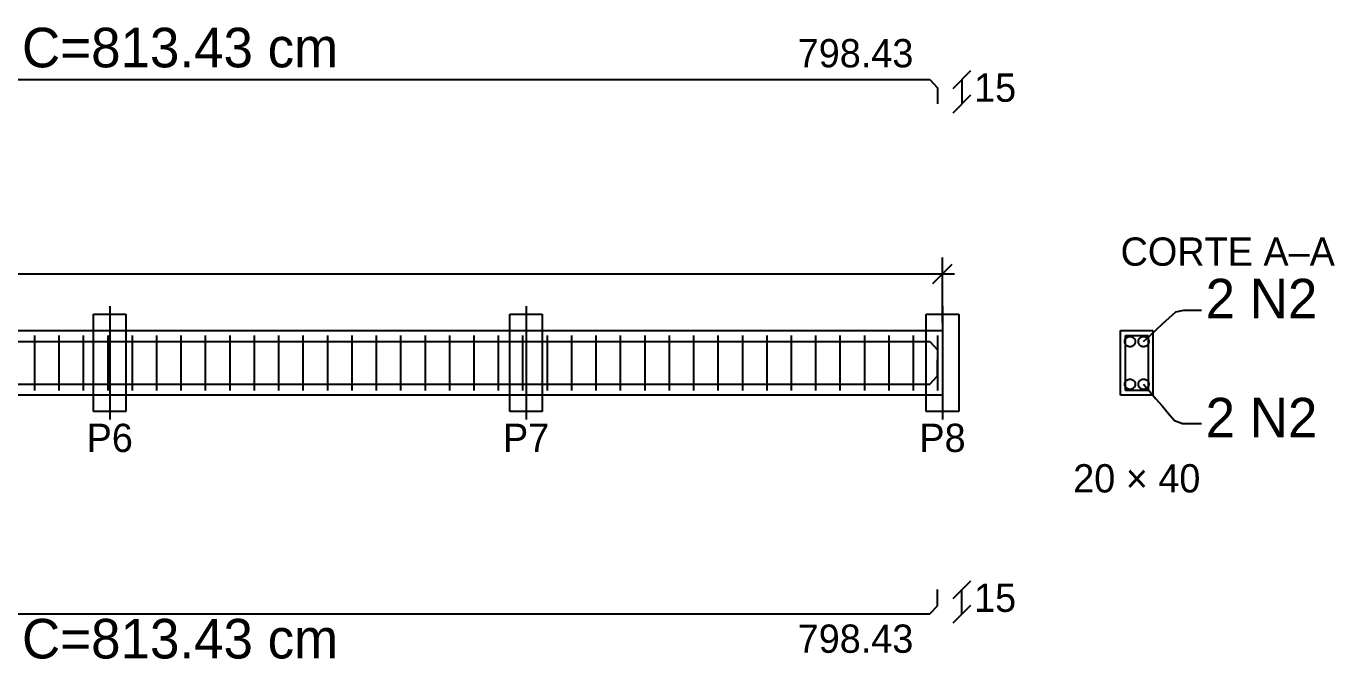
# Model space of a CAD drawing. Header units: millimetres. Extents: x 0 to 3648, y 0 to 594.
# Drawn here: x 2124.6 to 2286.2, y 166.3 to 245.3 of the extents above; entities that cross this region are included whole.
import ezdxf
from ezdxf.enums import TextEntityAlignment as Align

# ---------------------------------------------------------------- set-up
doc = ezdxf.new("R2010")
doc.units = ezdxf.units.MM
for name, color, linetype in [('COTAS', 4, 'CONTINUOUS'), ('DESENHOS', 7, 'CONTINUOUS'), ('EIXOS', 6, 'CONTINUOUS'), ('ESTRIBOS', 30, 'CONTINUOUS'), ('FORMAS', 7, 'CONTINUOUS'), ('TEXTOS', 2, 'CONTINUOUS')]:
    doc.layers.add(name, color=color, linetype=linetype)

msp = doc.modelspace()

# ---------------------------------------------------------------- linework, layer by layer
at = {"layer": 'COTAS'}
for p, q in [((2239.08499, 237.63353), (2241.28501, 239.83352)), ((2240.185, 238.73354), (2240.185, 235.73352)), ((2239.08499, 234.63354), (2241.28501, 236.83353)), ((2237.78491, 208.73354), (2237.78491, 216.73353)), ((2236.58499, 213.53353), (2238.98495, 215.93353)), ((1876.28501, 214.73355), (2239.28493, 214.73355)), ((2266.59788, 210.05954), (2267.61463, 210.23354)), ((2267.61463, 210.23354), (2268.69987, 210.23354)), ((2268.69987, 210.23354), (2269.78498, 210.23354)), ((2264.21419, 207.8424), (2265.00871, 208.58146)), ((2265.00871, 208.58146), (2265.80324, 209.32051)), ((2265.80324, 209.32051), (2266.59788, 210.05954)), ((2262.6249, 206.36431), (2263.41955, 207.10334)), ((2263.41955, 207.10334), (2264.21419, 207.8424)), ((2262.6249, 201.10277), (2263.38862, 200.209)), ((2263.38862, 200.209), (2264.15209, 199.31522)), ((2264.15209, 199.31522), (2264.91569, 198.42145)), ((2264.91569, 198.42145), (2265.67929, 197.52771)), ((2265.67929, 197.52771), (2266.44288, 196.63393)), ((2266.44288, 196.63393), (2267.43384, 196.23354)), ((2267.43384, 196.23354), (2268.60948, 196.23354)), ((2268.60948, 196.23354), (2269.78498, 196.23354)), ((2239.08499, 174.63354), (2241.28501, 176.83353)), ((2240.185, 172.73354), (2240.185, 175.73352)), ((2239.08499, 171.63353), (2241.28501, 173.83355))]:
    msp.add_line(p, q, dxfattribs=at)
at = {"layer": 'DESENHOS'}
for p, q in [((2260.55471, 206.87285), (2260.62445, 206.91945)), ((2260.62445, 206.91945), (2260.69957, 206.95654)), ((2260.69957, 206.95654), (2260.77907, 206.98349)), ((2260.77907, 206.98349), (2260.86133, 206.99986)), ((2260.86133, 206.99986), (2260.94496, 207.00534)), ((2260.94496, 207.00534), (2261.0286, 206.99986)), ((2261.0286, 206.99986), (2261.11085, 206.98349)), ((2261.11085, 206.98349), (2261.19023, 206.95654)), ((2261.19023, 206.95654), (2261.26547, 206.91945)), ((2261.26547, 206.91945), (2261.33521, 206.87285)), ((2262.23478, 206.87285), (2262.30439, 206.91945)), ((2262.30439, 206.91945), (2262.37963, 206.95654)), ((2262.37963, 206.95654), (2262.45901, 206.98349)), ((2262.45901, 206.98349), (2262.54127, 206.99986)), ((2262.54127, 206.99986), (2262.6249, 207.00534)), ((2262.6249, 207.00534), (2262.70866, 206.99986)), ((2262.70866, 206.99986), (2262.79092, 206.98349)), ((2262.79092, 206.98349), (2262.87029, 206.95654)), ((2262.87029, 206.95654), (2262.94541, 206.91945)), ((2262.94541, 206.91945), (2263.01515, 206.87285)), ((2260.30394, 206.36431), (2260.30945, 206.44798)), ((2260.30945, 206.28065), (2260.30394, 206.36431)), ((2260.30945, 206.44798), (2260.32572, 206.5302)), ((2260.32572, 206.19839), (2260.30945, 206.28065)), ((2260.32572, 206.5302), (2260.35276, 206.60961)), ((2260.35276, 206.11898), (2260.32572, 206.19839)), ((2260.35276, 206.60961), (2260.38982, 206.68483)), ((2260.38982, 206.0438), (2260.35276, 206.11898)), ((2260.38982, 206.68483), (2260.4364, 206.75453)), ((2260.4364, 205.97406), (2260.38982, 206.0438)), ((2260.4364, 206.75453), (2260.49174, 206.81757)), ((2260.49174, 205.91103), (2260.4364, 205.97406)), ((2260.49174, 206.81757), (2260.55471, 206.87285)), ((2260.55471, 205.85575), (2260.49174, 205.91103)), ((2260.62445, 205.80914), (2260.55471, 205.85575)), ((2260.69957, 205.77209), (2260.62445, 205.80914)), ((2260.77907, 205.7451), (2260.69957, 205.77209)), ((2260.86133, 205.72877), (2260.77907, 205.7451)), ((2260.94496, 205.72329), (2260.86133, 205.72877)), ((2261.0286, 205.72877), (2260.94496, 205.72329)), ((2261.11085, 205.7451), (2261.0286, 205.72877)), ((2261.19023, 205.77209), (2261.11085, 205.7451)), ((2261.26547, 205.80914), (2261.19023, 205.77209)), ((2261.33521, 205.85575), (2261.26547, 205.80914)), ((2261.33521, 206.87285), (2261.39819, 206.81757)), ((2261.39819, 205.91103), (2261.33521, 205.85575)), ((2261.39819, 206.81757), (2261.45353, 206.75453)), ((2261.45353, 205.97406), (2261.39819, 205.91103)), ((2261.45353, 206.75453), (2261.5001, 206.68483)), ((2261.5001, 206.0438), (2261.45353, 205.97406)), ((2261.5001, 206.68483), (2261.53716, 206.60961)), ((2261.53716, 206.11898), (2261.5001, 206.0438)), ((2261.53716, 206.60961), (2261.5642, 206.5302)), ((2261.5642, 206.19839), (2261.53716, 206.11898)), ((2261.5642, 206.5302), (2261.58048, 206.44798)), ((2261.58048, 206.28065), (2261.5642, 206.19839)), ((2261.58048, 206.44798), (2261.58599, 206.36431)), ((2261.58599, 206.36431), (2261.58048, 206.28065)), ((2261.98387, 206.36431), (2261.98938, 206.44798)), ((2261.98938, 206.28065), (2261.98387, 206.36431)), ((2261.98938, 206.44798), (2262.00578, 206.5302)), ((2262.00578, 206.19839), (2261.98938, 206.28065)), ((2262.00578, 206.5302), (2262.0327, 206.60961)), ((2262.0327, 206.11898), (2262.00578, 206.19839)), ((2262.0327, 206.60961), (2262.06976, 206.68483)), ((2262.06976, 206.0438), (2262.0327, 206.11898)), ((2262.06976, 206.68483), (2262.11634, 206.75453)), ((2262.11634, 205.97406), (2262.06976, 206.0438)), ((2262.11634, 206.75453), (2262.17167, 206.81757)), ((2262.17167, 205.91103), (2262.11634, 205.97406)), ((2262.17167, 206.81757), (2262.23478, 206.87285)), ((2262.23478, 205.85575), (2262.17167, 205.91103)), ((2262.30439, 205.80914), (2262.23478, 205.85575)), ((2262.37963, 205.77209), (2262.30439, 205.80914)), ((2262.45901, 205.7451), (2262.37963, 205.77209)), ((2262.54127, 205.72877), (2262.45901, 205.7451)), ((2262.6249, 205.72329), (2262.54127, 205.72877)), ((2262.70866, 205.72877), (2262.6249, 205.72329)), ((2262.79092, 205.7451), (2262.70866, 205.72877)), ((2262.87029, 205.77209), (2262.79092, 205.7451)), ((2262.94541, 205.80914), (2262.87029, 205.77209)), ((2263.01515, 205.85575), (2262.94541, 205.80914)), ((2263.01515, 206.87285), (2263.07825, 206.81757)), ((2263.07825, 205.91103), (2263.01515, 205.85575)), ((2263.07825, 206.81757), (2263.13346, 206.75453)), ((2263.13346, 205.97406), (2263.07825, 205.91103)), ((2263.13346, 206.75453), (2263.18004, 206.68483)), ((2263.18004, 206.0438), (2263.13346, 205.97406)), ((2263.18004, 206.68483), (2263.21722, 206.60961)), ((2263.21722, 206.11898), (2263.18004, 206.0438)), ((2263.21722, 206.60961), (2263.24414, 206.5302)), ((2263.24414, 206.19839), (2263.21722, 206.11898)), ((2263.24414, 206.5302), (2263.26054, 206.44798)), ((2263.26054, 206.28065), (2263.24414, 206.19839)), ((2263.26054, 206.44798), (2263.26593, 206.36431)), ((2263.26593, 206.36431), (2263.26054, 206.28065)), ((2260.30394, 201.10277), (2260.30945, 201.18644)), ((2260.30945, 201.01911), (2260.30394, 201.10277)), ((2260.30945, 201.18644), (2260.32572, 201.26869)), ((2260.32572, 200.93685), (2260.30945, 201.01911)), ((2260.32572, 201.26869), (2260.35276, 201.34807)), ((2260.35276, 200.85747), (2260.32572, 200.93685)), ((2260.35276, 201.34807), (2260.38982, 201.42328)), ((2260.38982, 200.78226), (2260.35276, 200.85747)), ((2260.38982, 201.42328), (2260.4364, 201.49299)), ((2260.4364, 200.71255), (2260.38982, 200.78226)), ((2260.4364, 201.49299), (2260.49174, 201.55603)), ((2260.49174, 200.64948), (2260.4364, 200.71255)), ((2260.49174, 201.55603), (2260.55471, 201.61133)), ((2260.55471, 200.59421), (2260.49174, 200.64948)), ((2260.55471, 201.61133), (2260.62445, 201.65791)), ((2260.62445, 200.54763), (2260.55471, 200.59421)), ((2260.62445, 201.65791), (2260.69957, 201.695)), ((2260.69957, 200.51054), (2260.62445, 200.54763)), ((2260.69957, 201.695), (2260.77907, 201.72195)), ((2260.77907, 200.48359), (2260.69957, 200.51054)), ((2260.77907, 201.72195), (2260.86133, 201.73832)), ((2260.86133, 200.46722), (2260.77907, 200.48359)), ((2260.86133, 201.73832), (2260.94496, 201.7438)), ((2260.94496, 200.46175), (2260.86133, 200.46722)), ((2260.94496, 201.7438), (2261.0286, 201.73832)), ((2261.0286, 200.46722), (2260.94496, 200.46175)), ((2261.0286, 201.73832), (2261.11085, 201.72195)), ((2261.11085, 200.48359), (2261.0286, 200.46722)), ((2261.11085, 201.72195), (2261.19023, 201.695)), ((2261.19023, 200.51054), (2261.11085, 200.48359)), ((2261.19023, 201.695), (2261.26547, 201.65791)), ((2261.26547, 200.54763), (2261.19023, 200.51054)), ((2261.26547, 201.65791), (2261.33521, 201.61133)), ((2261.33521, 200.59421), (2261.26547, 200.54763)), ((2261.33521, 201.61133), (2261.39819, 201.55603)), ((2261.39819, 200.64948), (2261.33521, 200.59421)), ((2261.39819, 201.55603), (2261.45353, 201.49299)), ((2261.45353, 200.71255), (2261.39819, 200.64948)), ((2261.45353, 201.49299), (2261.5001, 201.42328)), ((2261.5001, 200.78226), (2261.45353, 200.71255)), ((2261.5001, 201.42328), (2261.53716, 201.34807)), ((2261.53716, 200.85747), (2261.5001, 200.78226)), ((2261.53716, 201.34807), (2261.5642, 201.26869)), ((2261.5642, 200.93685), (2261.53716, 200.85747)), ((2261.5642, 201.26869), (2261.58048, 201.18644)), ((2261.58048, 201.01911), (2261.5642, 200.93685)), ((2261.58048, 201.18644), (2261.58599, 201.10277)), ((2261.58599, 201.10277), (2261.58048, 201.01911)), ((2261.98387, 201.10277), (2261.98938, 201.18644)), ((2261.98938, 201.01911), (2261.98387, 201.10277)), ((2261.98938, 201.18644), (2262.00578, 201.26869)), ((2262.00578, 200.93685), (2261.98938, 201.01911)), ((2262.00578, 201.26869), (2262.0327, 201.34807)), ((2262.0327, 200.85747), (2262.00578, 200.93685)), ((2262.0327, 201.34807), (2262.06976, 201.42328)), ((2262.06976, 200.78226), (2262.0327, 200.85747)), ((2262.06976, 201.42328), (2262.11634, 201.49299)), ((2262.11634, 200.71255), (2262.06976, 200.78226)), ((2262.11634, 201.49299), (2262.17167, 201.55603)), ((2262.17167, 200.64948), (2262.11634, 200.71255)), ((2262.17167, 201.55603), (2262.23478, 201.61133)), ((2262.23478, 200.59421), (2262.17167, 200.64948)), ((2262.23478, 201.61133), (2262.30439, 201.65791)), ((2262.30439, 200.54763), (2262.23478, 200.59421)), ((2262.30439, 201.65791), (2262.37963, 201.695)), ((2262.37963, 200.51054), (2262.30439, 200.54763)), ((2262.37963, 201.695), (2262.45901, 201.72195)), ((2262.45901, 200.48359), (2262.37963, 200.51054)), ((2262.45901, 201.72195), (2262.54127, 201.73832)), ((2262.54127, 200.46722), (2262.45901, 200.48359)), ((2262.54127, 201.73832), (2262.6249, 201.7438)), ((2262.6249, 200.46175), (2262.54127, 200.46722)), ((2262.6249, 201.7438), (2262.70866, 201.73832)), ((2262.70866, 200.46722), (2262.6249, 200.46175)), ((2262.70866, 201.73832), (2262.79092, 201.72195)), ((2262.79092, 200.48359), (2262.70866, 200.46722)), ((2262.79092, 201.72195), (2262.87029, 201.695)), ((2262.87029, 200.51054), (2262.79092, 200.48359)), ((2262.87029, 201.695), (2262.94541, 201.65791)), ((2262.94541, 200.54763), (2262.87029, 200.51054)), ((2262.94541, 201.65791), (2263.01515, 201.61133)), ((2263.01515, 200.59421), (2262.94541, 200.54763)), ((2263.01515, 201.61133), (2263.07825, 201.55603)), ((2263.07825, 200.64948), (2263.01515, 200.59421)), ((2263.07825, 201.55603), (2263.13346, 201.49299)), ((2263.13346, 200.71255), (2263.07825, 200.64948)), ((2263.13346, 201.49299), (2263.18004, 201.42328)), ((2263.18004, 200.78226), (2263.13346, 200.71255)), ((2263.18004, 201.42328), (2263.21722, 201.34807)), ((2263.21722, 200.85747), (2263.18004, 200.78226)), ((2263.21722, 201.34807), (2263.24414, 201.26869)), ((2263.24414, 200.93685), (2263.21722, 200.85747)), ((2263.24414, 201.26869), (2263.26054, 201.18644)), ((2263.26054, 201.01911), (2263.24414, 200.93685)), ((2263.26054, 201.18644), (2263.26593, 201.10277)), ((2263.26593, 201.10277), (2263.26054, 201.01911))]:
    msp.add_line(p, q, dxfattribs=at)
at = {"layer": 'EIXOS'}
for p, q in [((2134.92783, 210.73352), (2134.92783, 196.73353)), ((2186.35637, 210.73352), (2186.35637, 196.73353)), ((2237.78491, 210.73352), (2237.78491, 196.73353)), ((2132.92788, 209.73355), (2136.92778, 209.73355)), ((2132.92788, 197.73354), (2132.92788, 209.73355)), ((2136.92778, 209.73355), (2136.92778, 197.73354)), ((2184.35642, 209.73355), (2188.35632, 209.73355)), ((2184.35642, 197.73354), (2184.35642, 209.73355)), ((2188.35632, 209.73355), (2188.35632, 197.73354)), ((2235.78496, 209.73355), (2239.78498, 209.73355)), ((2235.78496, 197.73354), (2235.78496, 209.73355)), ((2239.78498, 209.73355), (2239.78498, 197.73354)), ((2136.92778, 197.73354), (2132.92788, 197.73354)), ((2188.35632, 197.73354), (2184.35642, 197.73354)), ((2239.78498, 197.73354), (2235.78496, 197.73354))]:
    msp.add_line(p, q, dxfattribs=at)
at = {"layer": 'ESTRIBOS'}
for p, q in [((2125.62533, 207.13354), (2125.62533, 200.33354)), ((2128.6404, 207.13354), (2128.6404, 200.33354)), ((2131.6556, 207.13354), (2131.6556, 200.33354)), ((2134.67067, 207.13354), (2134.67067, 200.33354)), ((2137.68575, 207.13354), (2137.68575, 200.33354)), ((2140.70095, 207.13354), (2140.70095, 200.33354)), ((2143.71602, 207.13354), (2143.71602, 200.33354)), ((2146.73122, 207.13354), (2146.73122, 200.33354)), ((2149.74629, 207.13354), (2149.74629, 200.33354)), ((2152.76137, 207.13354), (2152.76137, 200.33354)), ((2155.77657, 207.13354), (2155.77657, 200.33354)), ((2158.79164, 207.13354), (2158.79164, 200.33354)), ((2161.80684, 207.13354), (2161.80684, 200.33354)), ((2164.82192, 207.13354), (2164.82192, 200.33354)), ((2167.83699, 207.13354), (2167.83699, 200.33354)), ((2170.85219, 207.13354), (2170.85219, 200.33354)), ((2173.86726, 207.13354), (2173.86726, 200.33354)), ((2176.88246, 207.13354), (2176.88246, 200.33354)), ((2179.89754, 207.13354), (2179.89754, 200.33354)), ((2182.91261, 207.13354), (2182.91261, 200.33354)), ((2185.92781, 207.13354), (2185.92781, 200.33354)), ((2188.94301, 207.13354), (2188.94301, 200.33354)), ((2191.95808, 207.13354), (2191.95808, 200.33354)), ((2194.97316, 207.13354), (2194.97316, 200.33354)), ((2197.98836, 207.13354), (2197.98836, 200.33354)), ((2201.00343, 207.13354), (2201.00343, 200.33354)), ((2204.01863, 207.13354), (2204.01863, 200.33354)), ((2207.0337, 207.13354), (2207.0337, 200.33354)), ((2210.04878, 207.13354), (2210.04878, 200.33354)), ((2213.06398, 207.13354), (2213.06398, 200.33354)), ((2216.07905, 207.13354), (2216.07905, 200.33354)), ((2219.09425, 207.13354), (2219.09425, 200.33354)), ((2222.10932, 207.13354), (2222.10932, 200.33354)), ((2225.1244, 207.13354), (2225.1244, 200.33354)), ((2228.1396, 207.13354), (2228.1396, 200.33354)), ((2231.15467, 207.13354), (2231.15467, 200.33354)), ((2234.16987, 207.13354), (2234.16987, 200.33354)), ((2237.18495, 207.13354), (2237.18495, 200.33354)), ((2260.38494, 207.13354), (2263.18492, 207.13354)), ((2260.38494, 200.33354), (2260.38494, 207.13354)), ((2263.18492, 207.13354), (2263.18492, 200.33354)), ((2263.18492, 200.33354), (2260.38494, 200.33354))]:
    msp.add_line(p, q, dxfattribs=at)
at = {"layer": 'FORMAS'}
for p, q in [((2123.13058, 238.73354), (2125.11463, 238.73354)), ((2125.11463, 238.73354), (2127.09856, 238.73354)), ((2127.09856, 238.73354), (2129.08248, 238.73354)), ((2129.08248, 238.73354), (2131.06641, 238.73354)), ((2131.06641, 238.73354), (2133.05046, 238.73354)), ((2133.05046, 238.73354), (2135.03451, 238.73354)), ((2135.03451, 238.73354), (2137.01843, 238.73354)), ((2137.01843, 238.73354), (2139.00235, 238.73354)), ((2139.00235, 238.73354), (2140.98628, 238.73354)), ((2140.98628, 238.73354), (2142.97033, 238.73354)), ((2142.97033, 238.73354), (2144.95425, 238.73354)), ((2144.95425, 238.73354), (2146.9383, 238.73354)), ((2146.9383, 238.73354), (2148.92223, 238.73354)), ((2148.92223, 238.73354), (2150.90615, 238.73354)), ((2150.90615, 238.73354), (2152.8902, 238.73354)), ((2152.8902, 238.73354), (2154.87412, 238.73354)), ((2154.87412, 238.73354), (2156.85817, 238.73354)), ((2156.85817, 238.73354), (2158.8421, 238.73354)), ((2158.8421, 238.73354), (2160.82602, 238.73354)), ((2160.82602, 238.73354), (2162.81007, 238.73354)), ((2162.81007, 238.73354), (2164.794, 238.73354)), ((2164.794, 238.73354), (2166.77804, 238.73354)), ((2166.77804, 238.73354), (2168.76197, 238.73354)), ((2168.76197, 238.73354), (2170.74589, 238.73354)), ((2170.74589, 238.73354), (2172.72994, 238.73354)), ((2172.72994, 238.73354), (2174.71387, 238.73354)), ((2174.71387, 238.73354), (2176.69792, 238.73354)), ((2176.69792, 238.73354), (2178.68184, 238.73354)), ((2178.68184, 238.73354), (2180.66577, 238.73354)), ((2180.66577, 238.73354), (2182.64969, 238.73354)), ((2182.64969, 238.73354), (2184.63374, 238.73354)), ((2184.63374, 238.73354), (2186.61766, 238.73354)), ((2186.61766, 238.73354), (2188.60171, 238.73354)), ((2188.60171, 238.73354), (2190.58564, 238.73354)), ((2190.58564, 238.73354), (2192.56956, 238.73354)), ((2192.56956, 238.73354), (2194.55361, 238.73354)), ((2194.55361, 238.73354), (2196.53754, 238.73354)), ((2196.53754, 238.73354), (2198.52158, 238.73354)), ((2198.52158, 238.73354), (2200.50551, 238.73354)), ((2200.50551, 238.73354), (2202.48943, 238.73354)), ((2202.48943, 238.73354), (2204.47348, 238.73354)), ((2204.47348, 238.73354), (2206.45741, 238.73354)), ((2206.45741, 238.73354), (2208.44146, 238.73354)), ((2208.44146, 238.73354), (2210.42538, 238.73354)), ((2210.42538, 238.73354), (2212.4093, 238.73354)), ((2212.4093, 238.73354), (2214.39323, 238.73354)), ((2214.39323, 238.73354), (2216.37728, 238.73354)), ((2216.37728, 238.73354), (2218.36133, 238.73354)), ((2218.36133, 238.73354), (2220.34525, 238.73354)), ((2220.34525, 238.73354), (2222.32918, 238.73354)), ((2222.32918, 238.73354), (2224.3131, 238.73354)), ((2224.3131, 238.73354), (2226.29715, 238.73354)), ((2226.29715, 238.73354), (2228.2812, 238.73354)), ((2228.2812, 238.73354), (2230.26512, 238.73354)), ((2230.26512, 238.73354), (2232.24905, 238.73354)), ((2232.24905, 238.73354), (2234.23297, 238.73354)), ((2234.23297, 238.73354), (2236.21702, 238.73354)), ((2236.21702, 238.73354), (2237.18495, 237.71751)), ((2237.18495, 237.71751), (2237.18495, 235.73352)), ((1877.78491, 207.73354), (2237.78491, 207.73354)), ((2237.78491, 207.73354), (2237.78491, 199.73355)), ((2259.78498, 207.73354), (2263.78501, 207.73354)), ((2259.78498, 199.73355), (2259.78498, 207.73354)), ((2263.78501, 207.73354), (2263.78501, 199.73355)), ((2123.13058, 206.36431), (2125.11463, 206.36431)), ((2125.11463, 206.36431), (2127.09856, 206.36431)), ((2127.09856, 206.36431), (2129.08248, 206.36431)), ((2129.08248, 206.36431), (2131.06641, 206.36431)), ((2131.06641, 206.36431), (2133.05046, 206.36431)), ((2133.05046, 206.36431), (2135.03451, 206.36431)), ((2135.03451, 206.36431), (2137.01843, 206.36431)), ((2137.01843, 206.36431), (2139.00235, 206.36431)), ((2139.00235, 206.36431), (2140.98628, 206.36431)), ((2140.98628, 206.36431), (2142.97033, 206.36431)), ((2142.97033, 206.36431), (2144.95425, 206.36431)), ((2144.95425, 206.36431), (2146.9383, 206.36431)), ((2146.9383, 206.36431), (2148.92223, 206.36431)), ((2148.92223, 206.36431), (2150.90615, 206.36431)), ((2150.90615, 206.36431), (2152.8902, 206.36431)), ((2152.8902, 206.36431), (2154.87412, 206.36431)), ((2154.87412, 206.36431), (2156.85817, 206.36431)), ((2156.85817, 206.36431), (2158.8421, 206.36431)), ((2158.8421, 206.36431), (2160.82602, 206.36431)), ((2160.82602, 206.36431), (2162.81007, 206.36431)), ((2162.81007, 206.36431), (2164.794, 206.36431)), ((2164.794, 206.36431), (2166.77804, 206.36431)), ((2166.77804, 206.36431), (2168.76197, 206.36431)), ((2168.76197, 206.36431), (2170.74589, 206.36431)), ((2170.74589, 206.36431), (2172.72994, 206.36431)), ((2172.72994, 206.36431), (2174.71387, 206.36431)), ((2174.71387, 206.36431), (2176.69792, 206.36431)), ((2176.69792, 206.36431), (2178.68184, 206.36431)), ((2178.68184, 206.36431), (2180.66577, 206.36431)), ((2180.66577, 206.36431), (2182.64969, 206.36431)), ((2182.64969, 206.36431), (2184.63374, 206.36431)), ((2184.63374, 206.36431), (2186.61766, 206.36431)), ((2186.61766, 206.36431), (2188.60171, 206.36431)), ((2188.60171, 206.36431), (2190.58564, 206.36431)), ((2190.58564, 206.36431), (2192.56956, 206.36431)), ((2192.56956, 206.36431), (2194.55361, 206.36431)), ((2194.55361, 206.36431), (2196.53754, 206.36431)), ((2196.53754, 206.36431), (2198.52158, 206.36431)), ((2198.52158, 206.36431), (2200.50551, 206.36431)), ((2200.50551, 206.36431), (2202.48943, 206.36431)), ((2202.48943, 206.36431), (2204.47348, 206.36431)), ((2204.47348, 206.36431), (2206.45741, 206.36431)), ((2206.45741, 206.36431), (2208.44146, 206.36431)), ((2208.44146, 206.36431), (2210.42538, 206.36431)), ((2210.42538, 206.36431), (2212.4093, 206.36431)), ((2212.4093, 206.36431), (2214.39323, 206.36431)), ((2214.39323, 206.36431), (2216.37728, 206.36431)), ((2216.37728, 206.36431), (2218.36133, 206.36431)), ((2218.36133, 206.36431), (2220.34525, 206.36431)), ((2220.34525, 206.36431), (2222.32918, 206.36431)), ((2222.32918, 206.36431), (2224.3131, 206.36431)), ((2224.3131, 206.36431), (2226.29715, 206.36431)), ((2226.29715, 206.36431), (2228.2812, 206.36431)), ((2228.2812, 206.36431), (2230.26512, 206.36431)), ((2230.26512, 206.36431), (2232.24905, 206.36431)), ((2232.24905, 206.36431), (2234.23297, 206.36431)), ((2234.23297, 206.36431), (2236.21702, 206.36431)), ((2236.21702, 206.36431), (2237.18495, 205.34828)), ((2237.18495, 205.34828), (2237.18495, 203.3643)), ((2237.18495, 202.1188), (2237.18495, 204.10276)), ((2236.21702, 201.10277), (2237.18495, 202.1188)), ((2123.13058, 201.10277), (2125.11463, 201.10277)), ((2125.11463, 201.10277), (2127.09856, 201.10277)), ((2127.09856, 201.10277), (2129.08248, 201.10277)), ((2129.08248, 201.10277), (2131.06641, 201.10277)), ((2131.06641, 201.10277), (2133.05046, 201.10277)), ((2133.05046, 201.10277), (2135.03451, 201.10277)), ((2135.03451, 201.10277), (2137.01843, 201.10277)), ((2137.01843, 201.10277), (2139.00235, 201.10277)), ((2139.00235, 201.10277), (2140.98628, 201.10277)), ((2140.98628, 201.10277), (2142.97033, 201.10277)), ((2142.97033, 201.10277), (2144.95425, 201.10277)), ((2144.95425, 201.10277), (2146.9383, 201.10277)), ((2146.9383, 201.10277), (2148.92223, 201.10277)), ((2148.92223, 201.10277), (2150.90615, 201.10277)), ((2150.90615, 201.10277), (2152.8902, 201.10277)), ((2152.8902, 201.10277), (2154.87412, 201.10277)), ((2154.87412, 201.10277), (2156.85817, 201.10277)), ((2156.85817, 201.10277), (2158.8421, 201.10277)), ((2158.8421, 201.10277), (2160.82602, 201.10277)), ((2160.82602, 201.10277), (2162.81007, 201.10277)), ((2162.81007, 201.10277), (2164.794, 201.10277)), ((2164.794, 201.10277), (2166.77804, 201.10277)), ((2166.77804, 201.10277), (2168.76197, 201.10277)), ((2168.76197, 201.10277), (2170.74589, 201.10277)), ((2170.74589, 201.10277), (2172.72994, 201.10277)), ((2172.72994, 201.10277), (2174.71387, 201.10277)), ((2174.71387, 201.10277), (2176.69792, 201.10277)), ((2176.69792, 201.10277), (2178.68184, 201.10277)), ((2178.68184, 201.10277), (2180.66577, 201.10277)), ((2180.66577, 201.10277), (2182.64969, 201.10277)), ((2182.64969, 201.10277), (2184.63374, 201.10277)), ((2184.63374, 201.10277), (2186.61766, 201.10277)), ((2186.61766, 201.10277), (2188.60171, 201.10277)), ((2188.60171, 201.10277), (2190.58564, 201.10277)), ((2190.58564, 201.10277), (2192.56956, 201.10277)), ((2192.56956, 201.10277), (2194.55361, 201.10277)), ((2194.55361, 201.10277), (2196.53754, 201.10277)), ((2196.53754, 201.10277), (2198.52158, 201.10277)), ((2198.52158, 201.10277), (2200.50551, 201.10277)), ((2200.50551, 201.10277), (2202.48943, 201.10277)), ((2202.48943, 201.10277), (2204.47348, 201.10277)), ((2204.47348, 201.10277), (2206.45741, 201.10277)), ((2206.45741, 201.10277), (2208.44146, 201.10277)), ((2208.44146, 201.10277), (2210.42538, 201.10277)), ((2210.42538, 201.10277), (2212.4093, 201.10277)), ((2212.4093, 201.10277), (2214.39323, 201.10277)), ((2214.39323, 201.10277), (2216.37728, 201.10277)), ((2216.37728, 201.10277), (2218.36133, 201.10277)), ((2218.36133, 201.10277), (2220.34525, 201.10277)), ((2220.34525, 201.10277), (2222.32918, 201.10277)), ((2222.32918, 201.10277), (2224.3131, 201.10277)), ((2224.3131, 201.10277), (2226.29715, 201.10277)), ((2226.29715, 201.10277), (2228.2812, 201.10277)), ((2228.2812, 201.10277), (2230.26512, 201.10277)), ((2230.26512, 201.10277), (2232.24905, 201.10277)), ((2232.24905, 201.10277), (2234.23297, 201.10277)), ((2234.23297, 201.10277), (2236.21702, 201.10277)), ((2237.78491, 199.73355), (1877.78491, 199.73355)), ((2263.78501, 199.73355), (2259.78498, 199.73355)), ((2237.18495, 173.74957), (2237.18495, 175.73352)), ((2236.21702, 172.73354), (2237.18495, 173.74957)), ((2123.13058, 172.73354), (2125.11463, 172.73354)), ((2125.11463, 172.73354), (2127.09856, 172.73354)), ((2127.09856, 172.73354), (2129.08248, 172.73354)), ((2129.08248, 172.73354), (2131.06641, 172.73354)), ((2131.06641, 172.73354), (2133.05046, 172.73354)), ((2133.05046, 172.73354), (2135.03451, 172.73354)), ((2135.03451, 172.73354), (2137.01843, 172.73354)), ((2137.01843, 172.73354), (2139.00235, 172.73354)), ((2139.00235, 172.73354), (2140.98628, 172.73354)), ((2140.98628, 172.73354), (2142.97033, 172.73354)), ((2142.97033, 172.73354), (2144.95425, 172.73354)), ((2144.95425, 172.73354), (2146.9383, 172.73354)), ((2146.9383, 172.73354), (2148.92223, 172.73354)), ((2148.92223, 172.73354), (2150.90615, 172.73354)), ((2150.90615, 172.73354), (2152.8902, 172.73354)), ((2152.8902, 172.73354), (2154.87412, 172.73354)), ((2154.87412, 172.73354), (2156.85817, 172.73354)), ((2156.85817, 172.73354), (2158.8421, 172.73354)), ((2158.8421, 172.73354), (2160.82602, 172.73354)), ((2160.82602, 172.73354), (2162.81007, 172.73354)), ((2162.81007, 172.73354), (2164.794, 172.73354)), ((2164.794, 172.73354), (2166.77804, 172.73354)), ((2166.77804, 172.73354), (2168.76197, 172.73354)), ((2168.76197, 172.73354), (2170.74589, 172.73354)), ((2170.74589, 172.73354), (2172.72994, 172.73354)), ((2172.72994, 172.73354), (2174.71387, 172.73354)), ((2174.71387, 172.73354), (2176.69792, 172.73354)), ((2176.69792, 172.73354), (2178.68184, 172.73354)), ((2178.68184, 172.73354), (2180.66577, 172.73354)), ((2180.66577, 172.73354), (2182.64969, 172.73354)), ((2182.64969, 172.73354), (2184.63374, 172.73354)), ((2184.63374, 172.73354), (2186.61766, 172.73354)), ((2186.61766, 172.73354), (2188.60171, 172.73354)), ((2188.60171, 172.73354), (2190.58564, 172.73354)), ((2190.58564, 172.73354), (2192.56956, 172.73354)), ((2192.56956, 172.73354), (2194.55361, 172.73354)), ((2194.55361, 172.73354), (2196.53754, 172.73354)), ((2196.53754, 172.73354), (2198.52158, 172.73354)), ((2198.52158, 172.73354), (2200.50551, 172.73354)), ((2200.50551, 172.73354), (2202.48943, 172.73354)), ((2202.48943, 172.73354), (2204.47348, 172.73354)), ((2204.47348, 172.73354), (2206.45741, 172.73354)), ((2206.45741, 172.73354), (2208.44146, 172.73354)), ((2208.44146, 172.73354), (2210.42538, 172.73354)), ((2210.42538, 172.73354), (2212.4093, 172.73354)), ((2212.4093, 172.73354), (2214.39323, 172.73354)), ((2214.39323, 172.73354), (2216.37728, 172.73354)), ((2216.37728, 172.73354), (2218.36133, 172.73354)), ((2218.36133, 172.73354), (2220.34525, 172.73354)), ((2220.34525, 172.73354), (2222.32918, 172.73354)), ((2222.32918, 172.73354), (2224.3131, 172.73354)), ((2224.3131, 172.73354), (2226.29715, 172.73354)), ((2226.29715, 172.73354), (2228.2812, 172.73354)), ((2228.2812, 172.73354), (2230.26512, 172.73354)), ((2230.26512, 172.73354), (2232.24905, 172.73354)), ((2232.24905, 172.73354), (2234.23297, 172.73354)), ((2234.23297, 172.73354), (2236.21702, 172.73354))]:
    msp.add_line(p, q, dxfattribs=at)

# ---------------------------------------------------------------- texts
at = {"layer": 'TEXTOS'}
for s, height, p in [('2 N3 Ø10,0 — C=813.43 cm', 4.88718, (2080.49925, 240.23354)), ('15', 3.49231, (2241.6849, 235.98355)), ('CORTE A–A', 3.49231, (2259.78498, 215.73352)), ('2 N2', 4.88718, (2270.28491, 209.23353)), ('2 N2', 4.88718, (2270.28491, 194.53354)), ('15', 3.49231, (2241.6849, 172.98353)), ('2 N3 Ø10,0 — C=813.43 cm', 4.88718, (2080.49925, 167.23355))]:
    msp.add_text(s, height=height, dxfattribs=at).set_placement(p)
for p in [(2234.1849, 240.23354), (2234.1849, 167.93354)]:
    msp.add_text('798.43', height=3.49231, dxfattribs=at).set_placement(p, align=Align.RIGHT)
for s, p in [('P6', (2134.92783, 192.73354)), ('P7', (2186.35637, 192.73354)), ('P8', (2237.78491, 192.73354)), ('20 × 40', (2261.78493, 187.73354))]:
    msp.add_text(s, height=3.49231, dxfattribs=at).set_placement(p, align=Align.CENTER)

doc.saveas('drawing.dxf')
